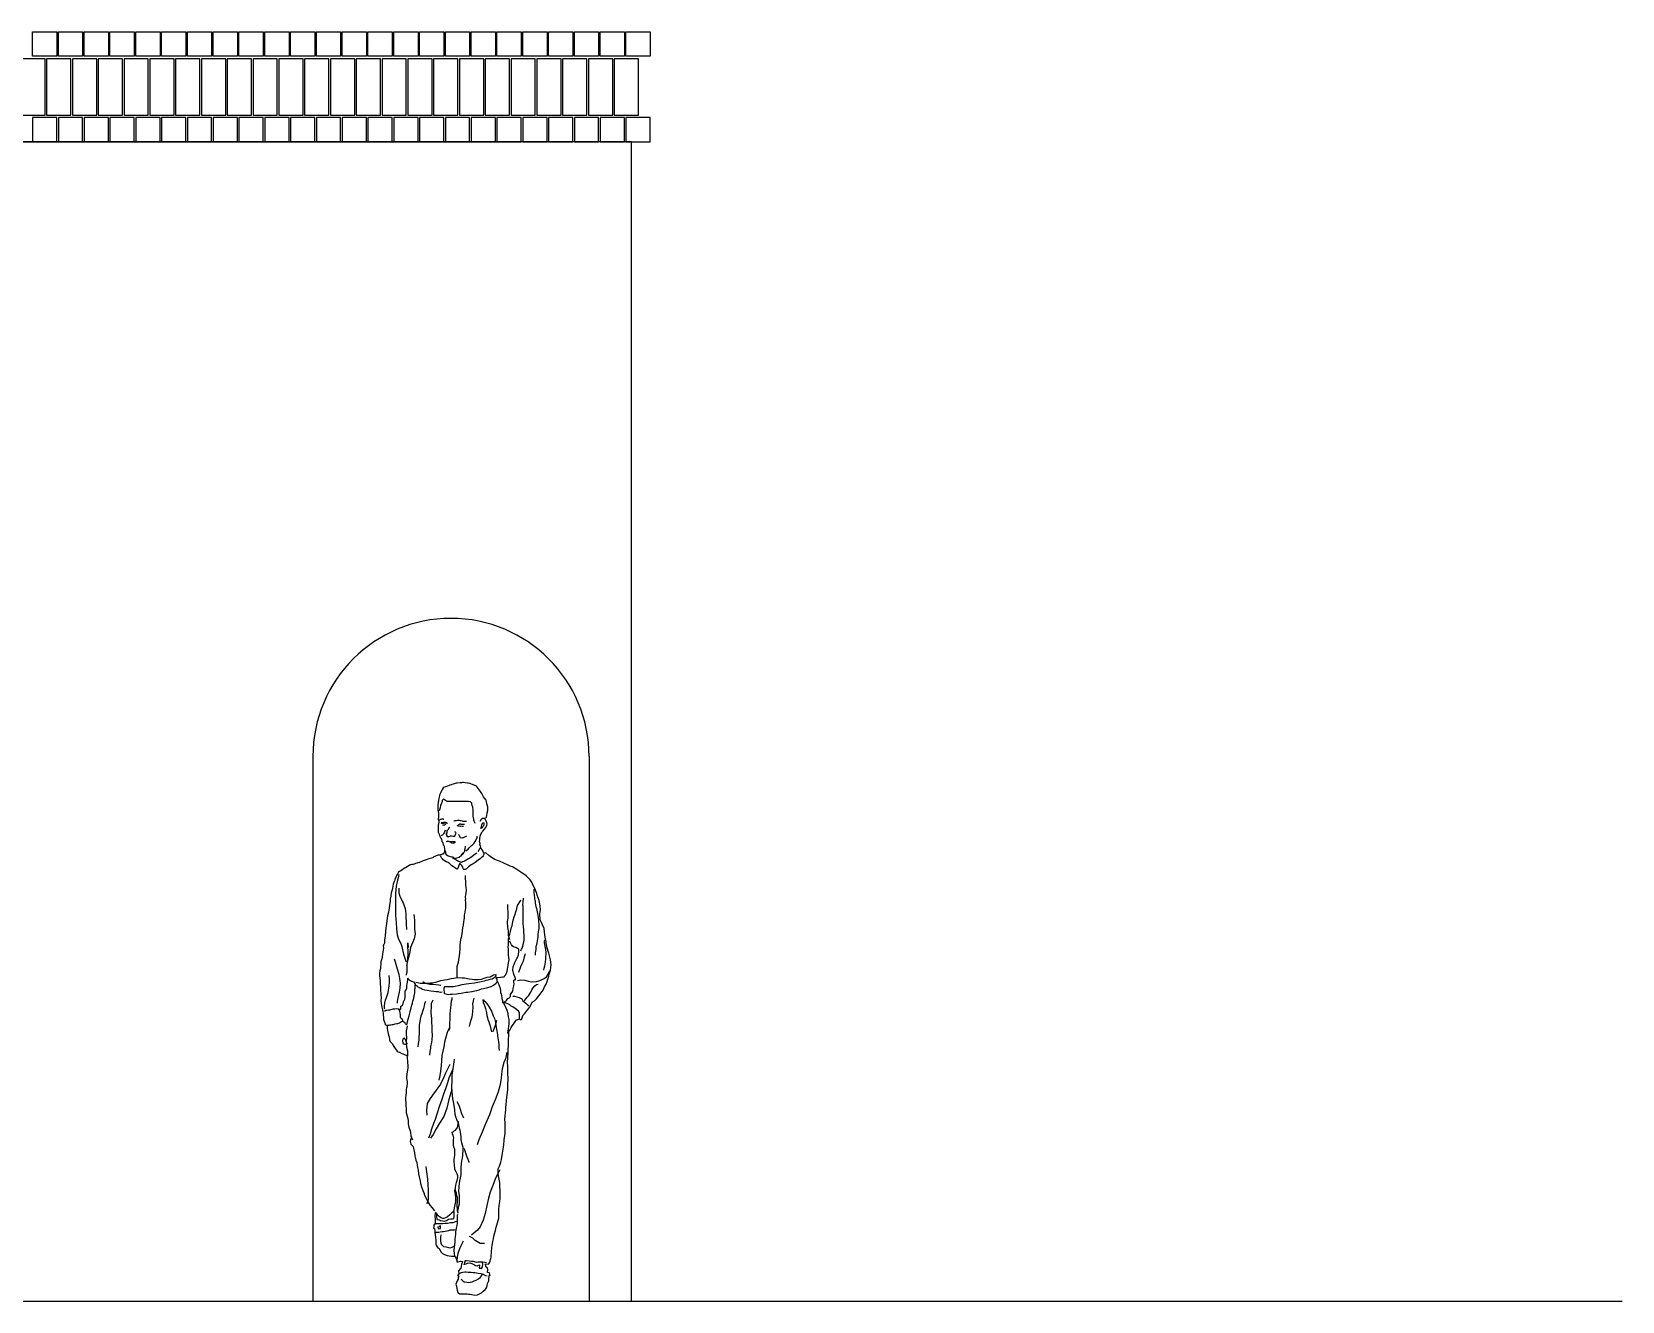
# Model space of a CAD drawing. Extents: x -51.7 to 12.2, y -8.6 to 39.8.
# Drawn here: x 6.96 to 12.19, y -0.58 to 3.6 of the extents above; entities that cross this region are included whole.
import ezdxf

# ---------------------------------------------------------------- set-up
doc = ezdxf.new("R2010")
doc.units = 0
doc.header["$LTSCALE"] = 0.5
doc.header["$MEASUREMENT"] = 0
doc.layers.get('0').update_dxf_attribs({"linetype": 'CONTINUOUS'})
for name, color, linetype in [('ELEV', 7, 'CONTINUOUS'), ('ELEVACION', 7, 'CONTINUOUS'), ('PEOPLE', 7, 'CONTINUOUS')]:
    doc.layers.add(name, color=color, linetype=linetype)

# ---------------------------------------------------------------- blocks, each defined once
blk = doc.blocks.new('PEOPLE5')
at = {"linetype": 'Continuous'}
for points in [[(-0.0001, 0.9958), (-0.0006, 0.9965), (-0.0028, 0.9976), (-0.0037, 0.9979), (-0.0051, 0.9982), (-0.0068, 0.9993), (-0.0082, 0.9996), (-0.0101, 1.0004), (-0.0129, 1.0017), (-0.0141, 1.002), (-0.0167, 1.0024), (-0.0184, 1.0024), (-0.0225, 1.0027), (-0.0256, 1.0034), (-0.0279, 1.0034), (-0.0299, 1.0032), (-0.0324, 1.0032), (-0.038, 1.0026), (-0.0403, 1.0024), (-0.0422, 1.0017), (-0.0462, 1.0004), (-0.0485, 0.9998), (-0.0498, 0.9993), (-0.0523, 0.9982), (-0.0541, 0.9976), (-0.0574, 0.9967), (-0.0589, 0.9961), (-0.0613, 0.9953), (-0.0631, 0.9944), (-0.0647, 0.9936), (-0.0656, 0.993), (-0.0668, 0.9914), (-0.0672, 0.9903), (-0.0681, 0.9885), (-0.0698, 0.9854), (-0.0704, 0.9846), (-0.0717, 0.9818), (-0.0726, 0.9792), (-0.0729, 0.9781), (-0.0735, 0.9759), (-0.0737, 0.975), (-0.0743, 0.9726), (-0.0744, 0.972), (-0.0748, 0.9694), (-0.0749, 0.9668), (-0.0751, 0.9657), (-0.0751, 0.9646), (-0.0751, 0.9638), (-0.076, 0.961), (-0.076, 0.9609), (-0.0758, 0.9582), (-0.076, 0.9551), (-0.0763, 0.9502), (-0.0752, 0.9467), (-0.0749, 0.9435), (-0.0748, 0.9419), (-0.0748, 0.9396), (-0.0748, 0.9368), (-0.0748, 0.9339), (-0.0751, 0.9332), (-0.0755, 0.9326), (-0.0755, 0.9315), (-0.0748, 0.9298), (-0.0744, 0.9277), (-0.0741, 0.9266), (-0.0744, 0.925), (-0.0748, 0.9236), (-0.0749, 0.9224), (-0.0752, 0.9205), (-0.0754, 0.9185), (-0.0754, 0.9153), (-0.0755, 0.9139), (-0.0755, 0.9126), (-0.0755, 0.9098), (-0.0755, 0.9075), (-0.0751, 0.9063), (-0.074, 0.9045), (-0.0734, 0.9019), (-0.0729, 0.901), (-0.0721, 0.899), (-0.0715, 0.8974), (-0.0709, 0.8954), (-0.0687, 0.8934), (-0.0686, 0.8917), (-0.0682, 0.8903), (-0.0679, 0.8886), (-0.0673, 0.888), (-0.067, 0.8872), (-0.0662, 0.8862), (-0.0653, 0.8819), (-0.0644, 0.8808), (-0.0637, 0.8794), (-0.0634, 0.8783), (-0.0634, 0.8771), (-0.0631, 0.8745), (-0.0627, 0.8729), (-0.0627, 0.8718), (-0.0627, 0.8707), (-0.0627, 0.8689), (-0.0628, 0.867), (-0.0641, 0.8667), (-0.0645, 0.8662), (-0.0651, 0.8636), (-0.0675, 0.8634), (-0.0689, 0.8628), (-0.0699, 0.8622), (-0.0707, 0.8622), (-0.0721, 0.8616), (-0.0737, 0.8616), (-0.0758, 0.8614), (-0.0775, 0.8611), (-0.0794, 0.8603), (-0.0806, 0.8597), (-0.0822, 0.8591), (-0.0838, 0.8582), (-0.0861, 0.8566), (-0.0907, 0.8551), (-0.0934, 0.8546), (-0.0957, 0.8541), (-0.0985, 0.8529), (-0.1008, 0.852), (-0.1028, 0.8515), (-0.1048, 0.8507), (-0.1076, 0.8493), (-0.1111, 0.8479), (-0.1121, 0.8475), (-0.1152, 0.8467), (-0.1163, 0.8462), (-0.1194, 0.8453), (-0.1221, 0.8444), (-0.1241, 0.8433), (-0.127, 0.8436), (-0.1294, 0.8428), (-0.1317, 0.8419), (-0.1339, 0.8405), (-0.1359, 0.8388), (-0.139, 0.8372), (-0.1411, 0.8363), (-0.1486, 0.8312), (-0.1506, 0.8298), (-0.1526, 0.8288), (-0.1542, 0.8262), (-0.1557, 0.824), (-0.157, 0.822), (-0.1582, 0.8185), (-0.1599, 0.8141), (-0.1608, 0.8113), (-0.1636, 0.8053), (-0.1647, 0.7975), (-0.165, 0.7941), (-0.1669, 0.7882), (-0.1681, 0.7814), (-0.1692, 0.7756), (-0.1694, 0.7711), (-0.1703, 0.7642), (-0.1712, 0.7581), (-0.1726, 0.7502), (-0.1743, 0.7434), (-0.1759, 0.7336), (-0.1764, 0.7274), (-0.1778, 0.7195), (-0.1781, 0.7124), (-0.1788, 0.7043), (-0.1799, 0.6954), (-0.1804, 0.6931), (-0.1805, 0.6906), (-0.1804, 0.6896), (-0.1816, 0.6869), (-0.1826, 0.6849), (-0.1824, 0.6798), (-0.1827, 0.6762), (-0.1833, 0.6719), (-0.1844, 0.6685), (-0.185, 0.6633), (-0.1855, 0.6587), (-0.1858, 0.6571), (-0.1875, 0.6531), (-0.1875, 0.6494), (-0.1877, 0.6429), (-0.1881, 0.6402), (-0.1895, 0.636), (-0.1897, 0.6303), (-0.1899, 0.626), (-0.1894, 0.6211), (-0.1888, 0.6165), (-0.1886, 0.6128), (-0.1886, 0.61), (-0.188, 0.6041), (-0.1878, 0.5977), (-0.1875, 0.5914), (-0.1875, 0.589), (-0.1869, 0.5833), (-0.1875, 0.5771), (-0.1868, 0.572), (-0.1855, 0.5648), (-0.1843, 0.5597), (-0.1835, 0.5565), (-0.183, 0.5521), (-0.1827, 0.5492), (-0.1823, 0.5444), (-0.1819, 0.5408), (-0.181, 0.5372), (-0.1793, 0.534), (-0.179, 0.531), (-0.1785, 0.5304), (-0.1764, 0.5296), (-0.1756, 0.5296), (-0.1745, 0.5295), (-0.1726, 0.5295), (-0.1709, 0.5298), (-0.1689, 0.5301), (-0.168, 0.5302), (-0.1655, 0.5309), (-0.1635, 0.5309), (-0.1616, 0.5312), (-0.1591, 0.5321), (-0.1563, 0.5326), (-0.1543, 0.533), (-0.1529, 0.5333), (-0.1508, 0.5343), (-0.1487, 0.5355), (-0.1467, 0.5364), (-0.1444, 0.5371), (-0.1442, 0.5396), (-0.1453, 0.5405), (-0.147, 0.5422), (-0.1486, 0.543), (-0.1487, 0.5451), (-0.1489, 0.5479), (-0.1491, 0.5503), (-0.1495, 0.5535), (-0.1503, 0.5563), (-0.1511, 0.5579), (-0.1514, 0.5597), (-0.1519, 0.5606), (-0.1543, 0.5611), (-0.1565, 0.5613), (-0.1599, 0.5611), (-0.1618, 0.5606), (-0.1639, 0.5605), (-0.1658, 0.5603), (-0.1684, 0.5597), (-0.1705, 0.5591), (-0.1723, 0.5588), (-0.1754, 0.5582), (-0.1776, 0.5582), (-0.1804, 0.5565)], [(0.0186, 0.9346), (0.0189, 0.9362), (0.0199, 0.9391), (0.0205, 0.9446), (0.0216, 0.9489), (0.0219, 0.9523), (0.0217, 0.9559), (0.0194, 0.9621), (0.0192, 0.9666), (0.0183, 0.9694), (0.0134, 0.9759), (0.0096, 0.9823), (0.0076, 0.9858), (0.0033, 0.991), (0.0014, 0.9936), (-0.0015, 0.9972)], [(-0.0029, 0.9235), (-0.0039, 0.9253), (-0.0046, 0.927), (-0.0048, 0.9283), (-0.0054, 0.9301), (-0.006, 0.9323), (-0.0067, 0.9377), (-0.0068, 0.9408), (-0.0071, 0.9453), (-0.0071, 0.95), (-0.0077, 0.9556), (-0.0087, 0.959), (-0.0093, 0.9616), (-0.0098, 0.9633), (-0.0122, 0.966), (-0.016, 0.9668), (-0.0198, 0.9666), (-0.0253, 0.9663), (-0.0287, 0.9666), (-0.034, 0.9666), (-0.0411, 0.9668), (-0.044, 0.9668), (-0.0487, 0.9668), (-0.0515, 0.9664), (-0.0577, 0.9663), (-0.0591, 0.9674), (-0.065, 0.9714), (-0.0675, 0.9688), (-0.0675, 0.9683), (-0.0676, 0.9668), (-0.0693, 0.9613), (-0.0706, 0.9592), (-0.0712, 0.9539), (-0.0732, 0.9483)], [(-0.0644, 0.9314), (-0.0647, 0.9315), (-0.065, 0.932), (-0.0659, 0.9322), (-0.0682, 0.932), (-0.0699, 0.9317), (-0.0713, 0.9311), (-0.073, 0.9301), (-0.0741, 0.9295)], [(-0.042, 0.0767), (-0.0405, 0.0737), (-0.0391, 0.0697), (-0.0386, 0.0672), (-0.036, 0.0674), (-0.0316, 0.0683), (-0.0281, 0.068), (-0.0276, 0.0669), (-0.0298, 0.0619), (-0.0304, 0.0581), (-0.0312, 0.0546), (-0.0355, 0.0494), (-0.035, 0.0429), (-0.0378, 0.0405), (-0.0352, 0.0401), (-0.0361, 0.0362), (-0.0364, 0.0335), (-0.0383, 0.03), (-0.0408, 0.0235), (-0.0395, 0.0196), (-0.0392, 0.0151), (-0.0385, 0.0115), (-0.0368, 0.0073), (-0.033, 0.0047), (-0.0282, 0.0047), (-0.0257, 0.0047), (-0.0205, 0.0045), (-0.0188, 0.0044), (-0.0163, 0.0042), (-0.0129, 0.0038), (-0.0099, 0.0033), (-0.0036, 0.0019), (0.0017, 0.0024), (0.0054, 0.0044), (0.0092, 0.0066), (0.0127, 0.0097), (0.0166, 0.0134), (0.0179, 0.0146), (0.0194, 0.0174), (0.0202, 0.021), (0.0213, 0.025), (0.0233, 0.0298), (0.0239, 0.0345), (0.0248, 0.0415), (0.0264, 0.0402), (0.0247, 0.0458), (0.0213, 0.0461), (0.0214, 0.052), (0.0205, 0.0563), (0.0179, 0.0573), (0.0174, 0.0635), (0.0236, 0.0629), (0.0239, 0.0633), (0.0255, 0.0667), (0.0261, 0.0684), (0.0265, 0.0705), (0.0268, 0.0716), (0.0276, 0.0737), (0.0279, 0.0765), (0.0281, 0.0799), (0.0287, 0.0843), (0.0289, 0.0885), (0.0293, 0.0925), (0.0296, 0.0954), (0.0303, 0.099), (0.0307, 0.1035), (0.0313, 0.1068), (0.0327, 0.1123), (0.0335, 0.117), (0.0349, 0.1218), (0.0366, 0.1286), (0.038, 0.1348), (0.0391, 0.1386), (0.0407, 0.1431), (0.0419, 0.1477), (0.0431, 0.1517), (0.043, 0.1589), (0.043, 0.1696), (0.0439, 0.1772), (0.0448, 0.1849), (0.0458, 0.1916), (0.0458, 0.2003), (0.0455, 0.2071), (0.0452, 0.2143), (0.0448, 0.2223), (0.0445, 0.2257), (0.0428, 0.2349), (0.0421, 0.2402), (0.0421, 0.2489), (0.0444, 0.2538), (0.047, 0.2619), (0.0481, 0.2673), (0.0503, 0.2793), (0.0531, 0.2949), (0.0538, 0.3056), (0.0557, 0.318), (0.0552, 0.3269), (0.0555, 0.3387), (0.0549, 0.3456), (0.0565, 0.3641), (0.0566, 0.3691), (0.0574, 0.3736), (0.0582, 0.3833), (0.0594, 0.393), (0.0607, 0.4041), (0.0605, 0.4105), (0.0613, 0.4277), (0.061, 0.4334), (0.0605, 0.4496), (0.06, 0.4567), (0.0616, 0.4758), (0.0616, 0.4801), (0.0621, 0.491), (0.0622, 0.4992), (0.0624, 0.5126), (0.0627, 0.5172), (0.0649, 0.52), (0.0673, 0.5248), (0.0694, 0.5281), (0.0717, 0.5316), (0.0746, 0.5355), (0.0777, 0.5402), (0.0802, 0.5409), (0.0833, 0.5419), (0.0847, 0.5403), (0.0872, 0.5409), (0.0887, 0.5437), (0.0901, 0.5487), (0.0934, 0.552), (0.0973, 0.5572), (0.1002, 0.5606), (0.1036, 0.5645), (0.1084, 0.5748), (0.1129, 0.5769), (0.1164, 0.5807), (0.1212, 0.5869), (0.1298, 0.5982), (0.1322, 0.6042), (0.1354, 0.6098), (0.1376, 0.6148), (0.139, 0.6193), (0.1407, 0.6253), (0.1415, 0.6292), (0.1441, 0.6367), (0.1444, 0.6422), (0.1455, 0.6475), (0.1441, 0.6574), (0.143, 0.6623), (0.1407, 0.67), (0.1396, 0.6743), (0.1362, 0.6854), (0.1356, 0.6925), (0.1336, 0.7013), (0.1323, 0.7114), (0.1316, 0.7182), (0.1286, 0.7257), (0.1267, 0.73), (0.1241, 0.7353), (0.1232, 0.7477), (0.1244, 0.755), (0.1238, 0.7629), (0.1222, 0.7732), (0.1182, 0.7837), (0.1176, 0.7865), (0.1137, 0.7966), (0.1098, 0.8036), (0.1083, 0.8076), (0.1043, 0.8132), (0.0962, 0.8216), (0.0861, 0.8284), (0.0785, 0.8338), (0.0695, 0.8388), (0.0652, 0.8399), (0.0616, 0.842), (0.0532, 0.8461), (0.0444, 0.8499), (0.0388, 0.8517), (0.0351, 0.8532), (0.0287, 0.8571), (0.0239, 0.861), (0.0177, 0.8665), (0.0129, 0.8656), (0.0123, 0.8693), (0.0085, 0.8746), (0.0071, 0.8797), (0.0062, 0.8821), (0.0064, 0.8844), (0.0056, 0.8886), (0.0058, 0.8909), (0.0061, 0.8945), (0.0064, 0.899), (0.0078, 0.9024), (0.0104, 0.9073), (0.0118, 0.9087), (0.0154, 0.9128), (0.0172, 0.9149), (0.0199, 0.9199), (0.0203, 0.9222), (0.0197, 0.9252), (0.0165, 0.9318), (0.0168, 0.9336), (0.014, 0.9332), (0.0103, 0.9331), (0.0081, 0.9309), (0.0064, 0.9286), (0.0058, 0.9275)], [(-0.0571, 0.9227), (-0.0582, 0.9246), (-0.0606, 0.9255), (-0.062, 0.9253), (-0.0631, 0.9253), (-0.065, 0.9255), (-0.0682, 0.9246), (-0.0698, 0.9246), (-0.0689, 0.9242), (-0.0672, 0.9235), (-0.0651, 0.9242), (-0.0637, 0.9246), (-0.0603, 0.925)], [(-0.062, 0.9104), (-0.0633, 0.9069), (-0.0645, 0.9045), (-0.0654, 0.9019), (-0.0668, 0.9007), (-0.0687, 0.9002), (-0.0692, 0.9002)], [(-0.0611, 0.9216), (-0.0622, 0.9208), (-0.0633, 0.9205), (-0.0647, 0.9201), (-0.0651, 0.9201), (-0.0672, 0.9198)], [(-0.0578, 0.9103), (-0.0582, 0.9083), (-0.0583, 0.9053), (-0.06, 0.9036), (-0.0599, 0.9022), (-0.0583, 0.9004), (-0.0582, 0.899), (-0.0575, 0.8982), (-0.0568, 0.898), (-0.0555, 0.8973), (-0.0543, 0.8982), (-0.0527, 0.899), (-0.0515, 0.8996), (-0.0493, 0.8993), (-0.0467, 0.8985), (-0.0445, 0.8985), (-0.0431, 0.8991), (-0.0419, 0.9008), (-0.0409, 0.9033), (-0.0405, 0.9047), (-0.0406, 0.9056), (-0.0416, 0.9066), (-0.0426, 0.9075)], [(-0.0572, 0.91), (-0.0563, 0.9112), (-0.0554, 0.9125), (-0.0543, 0.9139), (-0.0535, 0.9159), (-0.0529, 0.9171)], [(-0.0448, 0.9286), (-0.0442, 0.9286), (-0.0423, 0.9292), (-0.0405, 0.9297), (-0.0377, 0.93), (-0.0355, 0.9301), (-0.0341, 0.93), (-0.0323, 0.9292), (-0.0285, 0.9287), (-0.027, 0.9284), (-0.025, 0.9283), (-0.0237, 0.9283), (-0.022, 0.928), (-0.0198, 0.9283)], [(-0.0385, 0.9204), (-0.038, 0.9196), (-0.0358, 0.9188), (-0.0326, 0.9182), (-0.0318, 0.9185), (-0.0304, 0.9187), (-0.0282, 0.9184), (-0.0262, 0.9184)], [(-0.0371, 0.9202), (-0.0361, 0.9205), (-0.0349, 0.9218), (-0.0332, 0.9229), (-0.0318, 0.9229), (-0.0309, 0.9225), (-0.0295, 0.9221), (-0.0276, 0.9222), (-0.026, 0.9224), (-0.024, 0.9222)], [(-0.0358, 0.9018), (-0.0344, 0.9007), (-0.034, 0.8991), (-0.0333, 0.8976), (-0.0329, 0.8968), (-0.0326, 0.8963), (-0.0288, 0.8957), (-0.0271, 0.8959), (-0.0259, 0.8965), (-0.0222, 0.898), (-0.0191, 0.8993)], [(0.0092, 0.921), (0.0104, 0.9221), (0.0109, 0.9233), (0.0115, 0.9242), (0.0134, 0.9255), (0.0137, 0.9242), (0.0141, 0.9224), (0.0134, 0.919), (0.0121, 0.9174), (0.0106, 0.9153), (0.0081, 0.9137), (0.0089, 0.9159), (0.0093, 0.9176), (0.0095, 0.9188), (0.0096, 0.9201), (0.0096, 0.9208)], [(-0.0001, 0.8659), (-0.0032, 0.8638), (-0.0087, 0.8594), (-0.0132, 0.856), (-0.016, 0.8544), (-0.0225, 0.8507), (-0.0251, 0.8495), (-0.0276, 0.8486), (-0.0299, 0.8475), (-0.0318, 0.8478), (-0.0368, 0.8498), (-0.0391, 0.8515), (-0.0428, 0.854), (-0.0456, 0.8574), (-0.0461, 0.8579), (-0.049, 0.8575), (-0.0557, 0.86), (-0.0583, 0.8617), (-0.0602, 0.8644), (-0.0602, 0.8676), (-0.0614, 0.8709)], [(-0.0594, 0.8881), (-0.0588, 0.8883), (-0.0569, 0.8889), (-0.0547, 0.889), (-0.0518, 0.8884), (-0.0499, 0.8883), (-0.0468, 0.8881), (-0.0436, 0.8881), (-0.0416, 0.8873), (-0.0448, 0.885), (-0.0457, 0.885), (-0.047, 0.8847), (-0.0484, 0.885), (-0.0502, 0.8859), (-0.052, 0.8873), (-0.0529, 0.8878), (-0.0541, 0.8881), (-0.0554, 0.8883), (-0.0566, 0.8887), (-0.0575, 0.8893)], [(-0.0285, 0.8624), (-0.0281, 0.8627), (-0.0273, 0.8634), (-0.0259, 0.8651), (-0.0243, 0.8679), (-0.0236, 0.8696), (-0.0231, 0.872), (-0.0226, 0.8743), (-0.0217, 0.8791)], [(-0.0209, 0.8692), (-0.0191, 0.8712), (-0.0169, 0.8737), (-0.0152, 0.8755), (-0.0118, 0.879), (-0.0104, 0.8803), (-0.0081, 0.8821), (-0.0053, 0.8853), (-0.002, 0.8901), (0.0005, 0.8963), (0.0011, 0.8987)], [(0.0061, 0.876), (0.0061, 0.8751), (0.0042, 0.8712), (0.0022, 0.8687)], [(0.014, 0.8653), (0.0137, 0.8627), (0.0124, 0.8603), (0.0109, 0.8583), (0.0089, 0.8563), (0.0064, 0.8546), (0.0036, 0.8524), (-0.0008, 0.8493), (-0.0034, 0.8475), (-0.0071, 0.8447), (-0.0108, 0.8427), (-0.0158, 0.8386), (-0.0198, 0.8351), (-0.0226, 0.8338), (-0.0248, 0.8335), (-0.0254, 0.8332), (-0.0264, 0.8355), (-0.0274, 0.8382), (-0.0291, 0.8416), (-0.031, 0.8433), (-0.0323, 0.8447), (-0.0326, 0.8454), (-0.0335, 0.8445), (-0.0344, 0.8434), (-0.0352, 0.8416), (-0.0358, 0.8394), (-0.0377, 0.8349), (-0.0391, 0.8341), (-0.0409, 0.8358), (-0.0434, 0.8374), (-0.0454, 0.8386), (-0.0484, 0.8409), (-0.0527, 0.8447), (-0.056, 0.8472), (-0.0597, 0.8487), (-0.063, 0.8506), (-0.0653, 0.8527), (-0.0672, 0.8544), (-0.0687, 0.8563), (-0.0699, 0.8588), (-0.0704, 0.8603)], [(-0.0467, 0.8555), (-0.0447, 0.8558), (-0.0392, 0.8568), (-0.0346, 0.858), (-0.0296, 0.8617), (-0.0267, 0.8661)], [(-0.1522, 0.8237), (-0.1537, 0.8175), (-0.1556, 0.8101), (-0.1574, 0.8011), (-0.1585, 0.7868), (-0.1588, 0.7805), (-0.1585, 0.766), (-0.1587, 0.7564), (-0.1588, 0.7438), (-0.1576, 0.7305), (-0.1568, 0.7176), (-0.1556, 0.7061), (-0.1531, 0.6979), (-0.1483, 0.6889), (-0.1464, 0.6833), (-0.1452, 0.6765), (-0.1429, 0.6685), (-0.1415, 0.6644), (-0.1388, 0.6545), (-0.1384, 0.6531)], [(-0.0226, 0.8219), (-0.0225, 0.8202), (-0.0225, 0.818), (-0.0225, 0.8157), (-0.0219, 0.811), (-0.0219, 0.8095), (-0.0219, 0.8064), (-0.0219, 0.8045), (-0.0217, 0.8023), (-0.0215, 0.7997), (-0.0208, 0.7922), (-0.022, 0.7846), (-0.0226, 0.7798), (-0.0223, 0.7758), (-0.0228, 0.7738), (-0.0223, 0.769), (-0.0222, 0.7662), (-0.0222, 0.762), (-0.0219, 0.7587), (-0.0229, 0.7549), (-0.0239, 0.7468), (-0.0243, 0.7442), (-0.0248, 0.7386), (-0.0254, 0.7356), (-0.0259, 0.7316), (-0.0268, 0.7259), (-0.0278, 0.72), (-0.0285, 0.7139), (-0.0293, 0.7079), (-0.0307, 0.7009), (-0.0315, 0.6972), (-0.0324, 0.6913), (-0.033, 0.6864), (-0.033, 0.6795), (-0.0338, 0.6712), (-0.0344, 0.6652), (-0.0355, 0.6581), (-0.0363, 0.6523), (-0.0378, 0.6478), (-0.0388, 0.6432), (-0.0388, 0.6391), (-0.0388, 0.6322), (-0.0388, 0.626), (-0.0391, 0.6224)], [(-0.1523, 0.7974), (-0.1523, 0.7963), (-0.1523, 0.7941), (-0.1519, 0.7879), (-0.1503, 0.7817), (-0.1486, 0.7774), (-0.1455, 0.7718), (-0.1438, 0.7688), (-0.1422, 0.7648), (-0.1399, 0.7573), (-0.139, 0.7522), (-0.1384, 0.7471), (-0.1384, 0.7431), (-0.1384, 0.7389), (-0.1382, 0.733), (-0.1382, 0.7285), (-0.1377, 0.7243), (-0.1373, 0.72), (-0.1371, 0.7167)], [(0.0858, 0.6748), (0.0867, 0.6765), (0.0875, 0.6779), (0.0884, 0.6799), (0.0894, 0.6821), (0.0901, 0.6841), (0.0908, 0.6874), (0.0912, 0.6889), (0.092, 0.6923), (0.0923, 0.6956), (0.0928, 0.699), (0.0926, 0.7018), (0.0925, 0.7063), (0.0922, 0.7103), (0.0917, 0.7158), (0.0912, 0.7218), (0.0909, 0.7279), (0.0906, 0.7322), (0.0906, 0.7359), (0.0904, 0.7395), (0.0909, 0.7487), (0.0909, 0.7559), (0.0909, 0.7575), (0.0904, 0.7601), (0.0904, 0.7618), (0.0901, 0.7643), (0.0906, 0.7708), (0.0912, 0.778)], [(0.1115, 0.7952), (0.1115, 0.7941), (0.1115, 0.7926), (0.1115, 0.7905), (0.1114, 0.7891), (0.1115, 0.7877), (0.1119, 0.7846), (0.1122, 0.7823), (0.1125, 0.7795), (0.1129, 0.7767), (0.1137, 0.7738), (0.1139, 0.7724), (0.114, 0.7708), (0.1142, 0.7685), (0.1148, 0.7649), (0.1153, 0.7615), (0.1165, 0.7573), (0.1181, 0.7513), (0.1187, 0.7474), (0.1199, 0.7401), (0.1204, 0.7355), (0.1207, 0.7311), (0.1212, 0.7266), (0.1215, 0.7218), (0.121, 0.7182), (0.1202, 0.712), (0.1196, 0.7069), (0.119, 0.7009), (0.1187, 0.6981), (0.1171, 0.6903), (0.116, 0.6846), (0.1157, 0.6832), (0.1151, 0.6776), (0.1143, 0.6712), (0.1143, 0.6663)], [(-0.123, 0.746), (-0.1228, 0.7459), (-0.1224, 0.7414), (-0.1219, 0.7335), (-0.1219, 0.7291), (-0.1216, 0.7229), (-0.1213, 0.7169), (-0.1202, 0.7082), (-0.1222, 0.6982), (-0.1258, 0.6905), (-0.1294, 0.6813), (-0.1306, 0.6726), (-0.1326, 0.6644), (-0.1349, 0.657), (-0.1366, 0.6494), (-0.1374, 0.6453)], [(0.0624, 0.702), (0.0621, 0.7054), (0.0619, 0.71), (0.0618, 0.7136), (0.0608, 0.7206), (0.0605, 0.7237), (0.0602, 0.7282), (0.0602, 0.7322), (0.0616, 0.7387), (0.0616, 0.7432), (0.0611, 0.7514), (0.0608, 0.757), (0.061, 0.7653)], [(0.0636, 0.7038), (0.0644, 0.7071), (0.0658, 0.7125), (0.068, 0.7207), (0.0689, 0.7237), (0.0697, 0.7285), (0.0711, 0.7347), (0.0729, 0.7409), (0.0743, 0.7446), (0.0763, 0.7508), (0.0779, 0.7552), (0.078, 0.7566), (0.0783, 0.7576), (0.0796, 0.7632), (0.0856, 0.7724), (0.0864, 0.7747)], [(-0.1371, 0.6273), (-0.137, 0.6291), (-0.136, 0.6336), (-0.1359, 0.6387), (-0.1359, 0.643), (-0.1357, 0.6475), (-0.1349, 0.6584), (-0.1345, 0.6619), (-0.134, 0.666), (-0.134, 0.6739), (-0.1345, 0.6826), (-0.1349, 0.6878), (-0.1349, 0.6906), (-0.1345, 0.6882), (-0.1342, 0.6826), (-0.1334, 0.681)], [(0.0645, 0.6968), (0.0644, 0.6978), (0.0642, 0.6992), (0.0642, 0.7006), (0.0636, 0.7007), (0.0624, 0.7006), (0.0613, 0.6985), (0.0613, 0.6968), (0.0613, 0.695), (0.0613, 0.693), (0.0613, 0.6916), (0.0616, 0.6863), (0.0607, 0.6821), (0.0616, 0.6784), (0.0616, 0.675), (0.0613, 0.6714), (0.0616, 0.6678), (0.0622, 0.661), (0.0625, 0.6576), (0.0618, 0.6543), (0.0616, 0.6514), (0.0605, 0.647), (0.0596, 0.6391), (0.059, 0.6345), (0.0565, 0.6289), (0.0549, 0.6266), (0.0534, 0.6238), (0.0526, 0.6235), (0.0517, 0.6232), (0.05, 0.6232), (0.0475, 0.623), (0.0462, 0.6228), (0.0416, 0.6219), (0.0386, 0.6224), (0.0366, 0.6221), (0.0376, 0.6213), (0.0394, 0.6197), (0.0394, 0.6171), (0.0399, 0.6149), (0.0405, 0.6146), (0.0414, 0.6131), (0.0427, 0.6104), (0.0434, 0.6089), (0.0447, 0.6049), (0.045, 0.6038), (0.0455, 0.6008), (0.0461, 0.5976), (0.0467, 0.5931), (0.0476, 0.5898), (0.0483, 0.5873), (0.0487, 0.5824), (0.0487, 0.5819), (0.05, 0.5779), (0.0504, 0.5751), (0.0506, 0.5737), (0.052, 0.574), (0.0552, 0.5755), (0.0571, 0.5769), (0.0585, 0.5779), (0.059, 0.5791), (0.0605, 0.5817), (0.0624, 0.5825), (0.0638, 0.5836), (0.0658, 0.5858), (0.0661, 0.5897), (0.0672, 0.5911), (0.0707, 0.596), (0.0711, 0.601), (0.0723, 0.6064), (0.0732, 0.6101), (0.0723, 0.6137), (0.0725, 0.6173), (0.0743, 0.6191), (0.0762, 0.6191), (0.0748, 0.623), (0.0731, 0.6273), (0.072, 0.6309), (0.0709, 0.6339), (0.0704, 0.637), (0.0714, 0.6435), (0.0718, 0.6452), (0.0729, 0.6481), (0.0743, 0.6519), (0.0766, 0.6559), (0.0773, 0.6573), (0.0783, 0.6595), (0.0797, 0.6619), (0.0818, 0.6672), (0.0824, 0.6739), (0.0819, 0.6782), (0.0793, 0.6793), (0.0762, 0.6816), (0.0718, 0.6827), (0.0692, 0.6844), (0.0676, 0.6864), (0.0659, 0.6902), (0.0649, 0.6936)], [(0.1309, 0.6373), (0.1316, 0.6412), (0.1333, 0.6452), (0.1339, 0.6483), (0.1342, 0.6534), (0.1347, 0.6588), (0.1347, 0.6633), (0.1353, 0.6683), (0.1353, 0.6706), (0.1348, 0.6779), (0.1339, 0.6823), (0.1333, 0.6875), (0.1323, 0.6889), (0.1326, 0.6944), (0.1337, 0.6968)], [(-0.1546, 0.5727), (-0.1545, 0.5757), (-0.1542, 0.5797), (-0.1528, 0.5858), (-0.1509, 0.5942), (-0.1495, 0.6018), (-0.1491, 0.6117), (-0.1501, 0.6205), (-0.1517, 0.6286), (-0.1545, 0.6391), (-0.1587, 0.6525), (-0.1608, 0.6585)], [(0.0943, 0.6689), (0.0925, 0.6632), (0.0906, 0.6548), (0.0883, 0.6495), (0.0853, 0.6436), (0.0815, 0.6326), (0.0813, 0.6322)], [(-0.1796, 0.5613), (-0.1801, 0.5624), (-0.1801, 0.567), (-0.1796, 0.5724), (-0.1781, 0.5786), (-0.1762, 0.5836), (-0.1728, 0.5934), (-0.1711, 0.6061), (-0.1705, 0.6131), (-0.1705, 0.6197), (-0.1709, 0.6264)], [(-0.119, 0.6135), (-0.1132, 0.6121), (-0.1103, 0.6115), (-0.1047, 0.6117), (-0.0966, 0.6118), (-0.0909, 0.6121), (-0.0867, 0.6123), (-0.0782, 0.6145), (-0.0703, 0.6165), (-0.0628, 0.6179), (-0.0578, 0.6191), (-0.0502, 0.6205), (-0.0451, 0.6215), (-0.0383, 0.6224), (-0.0282, 0.6221), (-0.0237, 0.6219), (-0.0147, 0.6204), (-0.0091, 0.6196), (-0.0059, 0.6191), (0.0028, 0.6188), (0.009, 0.6197), (0.0166, 0.6219), (0.0206, 0.6232), (0.0259, 0.6239), (0.0326, 0.6277), (0.0374, 0.6286), (0.0368, 0.6241), (0.034, 0.6219), (0.0298, 0.6196), (0.0255, 0.6185), (0.0216, 0.6176), (0.0177, 0.6168), (0.0143, 0.6156), (0.0085, 0.6143), (0.0022, 0.6129), (-0.0043, 0.6118), (-0.0157, 0.6101), (-0.0209, 0.6095), (-0.0245, 0.609), (-0.029, 0.6084), (-0.036, 0.6067), (-0.0422, 0.605), (-0.0454, 0.6044), (-0.0537, 0.6045), (-0.0603, 0.6045), (-0.0613, 0.6045), (-0.0633, 0.6044), (-0.0644, 0.601), (-0.0644, 0.598), (-0.0637, 0.594), (-0.0637, 0.5918), (-0.0633, 0.5915), (-0.0582, 0.5898), (-0.0561, 0.5897), (-0.0518, 0.5898), (-0.0481, 0.5898), (-0.0395, 0.5909), (-0.0366, 0.5914), (-0.0304, 0.5921), (-0.0274, 0.5929), (-0.0214, 0.5938), (-0.0177, 0.5942), (-0.0104, 0.5952), (-0.0088, 0.5955), (-0.0037, 0.5965), (0.0003, 0.5976), (0.0048, 0.5988), (0.009, 0.6004), (0.013, 0.601), (0.0217, 0.603), (0.0281, 0.6052), (0.0327, 0.608), (0.0376, 0.6115), (0.0393, 0.6139), (0.041, 0.6156)], [(0.0796, 0.6168), (0.0858, 0.6184), (0.0937, 0.6176), (0.1007, 0.6156), (0.1077, 0.6145), (0.1165, 0.6149), (0.1215, 0.6159), (0.1263, 0.6179), (0.1314, 0.6208), (0.1362, 0.6241), (0.1392, 0.6295), (0.1419, 0.6351), (0.1427, 0.6363)], [(-0.1514, 0.5605), (-0.1509, 0.5605), (-0.1497, 0.5603), (-0.1492, 0.5603), (-0.1491, 0.5611), (-0.1486, 0.5622), (-0.1484, 0.5639), (-0.1484, 0.565), (-0.1484, 0.5669), (-0.1481, 0.5669), (-0.1467, 0.5673), (-0.145, 0.5686), (-0.1444, 0.57), (-0.1439, 0.571), (-0.1435, 0.5726), (-0.1435, 0.5734), (-0.1432, 0.5748), (-0.143, 0.5757), (-0.1422, 0.5774), (-0.1416, 0.5777), (-0.141, 0.5782), (-0.1407, 0.5797), (-0.1405, 0.58), (-0.1402, 0.5813), (-0.1401, 0.5839), (-0.1401, 0.5844), (-0.1401, 0.587), (-0.1399, 0.589), (-0.1399, 0.5907), (-0.1399, 0.5918), (-0.1399, 0.5943), (-0.1399, 0.5952), (-0.1398, 0.596), (-0.1376, 0.5987), (-0.1368, 0.6021), (-0.1363, 0.605), (-0.1363, 0.6073), (-0.1357, 0.6097), (-0.1357, 0.6115), (-0.1354, 0.6129), (-0.1353, 0.614), (-0.1351, 0.616), (-0.1349, 0.6177), (-0.1349, 0.619), (-0.1345, 0.6213), (-0.1339, 0.6205), (-0.1332, 0.6197), (-0.1318, 0.6184), (-0.1303, 0.6171), (-0.1273, 0.6152), (-0.1269, 0.6152), (-0.1252, 0.6148), (-0.1233, 0.6139), (-0.1216, 0.6117), (-0.1196, 0.6106), (-0.1193, 0.6104), (-0.1207, 0.6081), (-0.1207, 0.6063), (-0.1208, 0.6047), (-0.1208, 0.6033), (-0.1211, 0.6013), (-0.1213, 0.5994), (-0.1216, 0.5954), (-0.1216, 0.5948), (-0.1218, 0.5935), (-0.1224, 0.589), (-0.1227, 0.5869), (-0.1228, 0.5848), (-0.1233, 0.5828), (-0.1244, 0.5796), (-0.1252, 0.576), (-0.1259, 0.5734), (-0.1264, 0.571), (-0.1272, 0.5692), (-0.1289, 0.5637), (-0.1297, 0.5602), (-0.1306, 0.5554), (-0.1318, 0.5501), (-0.1325, 0.5472), (-0.1348, 0.5408), (-0.1359, 0.536), (-0.1371, 0.5299), (-0.138, 0.531), (-0.139, 0.5324), (-0.1401, 0.5337), (-0.1422, 0.5355), (-0.1433, 0.5369)], [(-0.0678, 0.5942), (-0.0707, 0.5931), (-0.0754, 0.5945), (-0.0796, 0.5948), (-0.0841, 0.5954), (-0.0896, 0.5959), (-0.0968, 0.5973), (-0.1016, 0.598), (-0.1058, 0.5994), (-0.109, 0.601), (-0.1142, 0.6039), (-0.116, 0.605), (-0.1177, 0.6063), (-0.1191, 0.6072)], [(-0.0699, 0.6069), (-0.071, 0.6072), (-0.0744, 0.6076), (-0.08, 0.6083), (-0.0867, 0.6087), (-0.0914, 0.6092), (-0.0969, 0.6101), (-0.1016, 0.6118), (-0.1056, 0.6145)], [(0.0928, 0.5779), (0.0932, 0.5779), (0.0965, 0.5817), (0.0985, 0.5842), (0.1008, 0.5869), (0.1058, 0.5942), (0.1077, 0.5983), (0.1097, 0.6018), (0.1136, 0.6064), (0.1168, 0.609), (0.1198, 0.6098)], [(-0.0997, 0.5757), (-0.1005, 0.5745), (-0.1019, 0.5712), (-0.103, 0.5676), (-0.1042, 0.5624), (-0.1061, 0.5561), (-0.1076, 0.5515), (-0.109, 0.5472), (-0.1103, 0.5414), (-0.1117, 0.533), (-0.1123, 0.5293), (-0.1126, 0.5188), (-0.1126, 0.5132), (-0.1129, 0.506), (-0.1134, 0.5003), (-0.1142, 0.4935), (-0.1149, 0.4873)], [(-0.0858, 0.5782), (-0.0889, 0.572), (-0.089, 0.5687), (-0.0892, 0.5639), (-0.0898, 0.556), (-0.09, 0.553), (-0.0886, 0.543), (-0.0884, 0.5399), (-0.0881, 0.5349), (-0.0876, 0.5268), (-0.0876, 0.5225), (-0.0875, 0.5185), (-0.0873, 0.5091), (-0.0879, 0.5017), (-0.0887, 0.4963), (-0.0901, 0.4871), (-0.0906, 0.4843), (-0.0915, 0.4784), (-0.0924, 0.4708)], [(-0.0484, 0.5839), (-0.0489, 0.5799), (-0.0498, 0.5765), (-0.0506, 0.5706), (-0.0516, 0.5625), (-0.0518, 0.5585), (-0.0523, 0.5515), (-0.0523, 0.5484), (-0.0529, 0.5408), (-0.0532, 0.534), (-0.0535, 0.5275), (-0.054, 0.5223), (-0.0544, 0.5189)], [(-0.0057, 0.5824), (-0.0073, 0.5774), (-0.0082, 0.5713), (-0.0079, 0.5648), (-0.0085, 0.5554), (-0.0094, 0.5453), (-0.0113, 0.5392), (-0.0136, 0.5326), (-0.0147, 0.5271)], [(0.0116, 0.5797), (0.0123, 0.5735), (0.0137, 0.5713), (0.016, 0.5661), (0.0169, 0.5619), (0.0189, 0.5546), (0.0197, 0.5487), (0.0211, 0.544), (0.0217, 0.5408), (0.0237, 0.5358), (0.0259, 0.5282), (0.0268, 0.5248), (0.0286, 0.5164)], [(0.0132, 0.58), (0.0143, 0.5763), (0.0157, 0.5763), (0.0208, 0.5701), (0.0245, 0.5647), (0.0289, 0.5569), (0.0323, 0.5481), (0.0346, 0.5423), (0.0369, 0.5347), (0.0372, 0.5288), (0.0386, 0.5219), (0.0405, 0.5116), (0.0408, 0.5088), (0.0424, 0.4967), (0.043, 0.491), (0.0434, 0.4851), (0.0441, 0.4798)], [(0.0604, 0.5135), (0.0604, 0.515), (0.0611, 0.5181), (0.0618, 0.5226), (0.0625, 0.5278), (0.0635, 0.5323), (0.0633, 0.5383), (0.063, 0.5409), (0.0622, 0.5459), (0.0611, 0.552), (0.0597, 0.5585), (0.0571, 0.5647), (0.0537, 0.5704), (0.0514, 0.5745)], [(0.0835, 0.5409), (0.0838, 0.5454), (0.0838, 0.5481), (0.0836, 0.5529), (0.0819, 0.5563), (0.0783, 0.5594), (0.0743, 0.5625), (0.0709, 0.5647), (0.0675, 0.5669), (0.0644, 0.5693), (0.0605, 0.5713), (0.0571, 0.5723), (0.0545, 0.5729)], [(0.0704, 0.5861), (0.0739, 0.5859), (0.0785, 0.5847), (0.0828, 0.5834), (0.0878, 0.5807), (0.0901, 0.5774), (0.0926, 0.5749), (0.0963, 0.5718), (0.0979, 0.5704), (0.0998, 0.5684), (0.1013, 0.5669)], [(0.0388, 0.5386), (0.036, 0.529), (0.0313, 0.5166)], [(-0.175, 0.5278), (-0.1751, 0.5262), (-0.1748, 0.523), (-0.1743, 0.5191), (-0.1733, 0.5135), (-0.1723, 0.5101), (-0.1714, 0.5067), (-0.1705, 0.5012), (-0.1689, 0.4977), (-0.1666, 0.4952), (-0.1646, 0.4933), (-0.1632, 0.4901), (-0.161, 0.486), (-0.1595, 0.4837), (-0.1556, 0.4789), (-0.1536, 0.4775), (-0.1511, 0.4766), (-0.1461, 0.4742), (-0.1444, 0.4736), (-0.1413, 0.4725), (-0.1396, 0.4718), (-0.1377, 0.471), (-0.1365, 0.4705), (-0.1357, 0.4662), (-0.1357, 0.4635), (-0.1354, 0.46), (-0.1351, 0.4552), (-0.1348, 0.4522), (-0.1345, 0.4465), (-0.1353, 0.4415), (-0.1357, 0.4383), (-0.1363, 0.4341), (-0.1373, 0.4279), (-0.1373, 0.4255), (-0.1362, 0.4195), (-0.1362, 0.4167), (-0.1363, 0.4092), (-0.137, 0.4069), (-0.1376, 0.4048), (-0.138, 0.3981), (-0.1388, 0.3923), (-0.1393, 0.388), (-0.1394, 0.3847), (-0.1388, 0.3764), (-0.1387, 0.3714), (-0.138, 0.3672), (-0.1377, 0.3652), (-0.1377, 0.3581), (-0.137, 0.3564), (-0.1349, 0.3475), (-0.134, 0.3427), (-0.1339, 0.3368), (-0.1328, 0.3304), (-0.1301, 0.3233), (-0.1297, 0.3196), (-0.1289, 0.3131), (-0.1256, 0.3055), (-0.1272, 0.3114), (-0.1273, 0.3104), (-0.1295, 0.3055), (-0.1298, 0.3022), (-0.1286, 0.2969), (-0.1263, 0.2946), (-0.1245, 0.2923), (-0.1235, 0.2883), (-0.1232, 0.2862), (-0.1219, 0.2802), (-0.1208, 0.2743), (-0.1202, 0.2717), (-0.1188, 0.2661), (-0.1173, 0.2614), (-0.1166, 0.2563), (-0.1159, 0.2513), (-0.1145, 0.2462), (-0.1137, 0.2392), (-0.1126, 0.233), (-0.1107, 0.2253), (-0.1098, 0.22), (-0.1081, 0.214), (-0.1052, 0.2062), (-0.103, 0.2006), (-0.1025, 0.1995), (-0.0996, 0.1919), (-0.0954, 0.1846), (-0.0917, 0.1778), (-0.0872, 0.1724), (-0.0824, 0.1665)], [(-0.1359, 0.4927), (-0.1362, 0.4944), (-0.137, 0.4953), (-0.1382, 0.4981), (-0.1393, 0.5014), (-0.1404, 0.5026), (-0.1416, 0.505), (-0.1441, 0.5019), (-0.1449, 0.4992), (-0.1444, 0.4953), (-0.1441, 0.4936), (-0.1432, 0.493), (-0.1422, 0.4929), (-0.1402, 0.4924), (-0.1385, 0.4924), (-0.1377, 0.4927)], [(-0.136, 0.5281), (-0.1368, 0.5239), (-0.138, 0.5186), (-0.1377, 0.5122), (-0.1373, 0.5045), (-0.1379, 0.4984), (-0.1379, 0.4946), (-0.1379, 0.4946), (-0.1371, 0.4868), (-0.1356, 0.4795), (-0.1351, 0.4718), (-0.1351, 0.469)], [(-0.0518, 0.524), (-0.0543, 0.5223), (-0.0577, 0.515), (-0.0608, 0.5034), (-0.063, 0.4961), (-0.0642, 0.4871), (-0.0656, 0.4815), (-0.0681, 0.4704), (-0.0689, 0.4604), (-0.0695, 0.4504), (-0.0712, 0.435), (-0.0727, 0.4279), (-0.0743, 0.4218)], [(0.0583, 0.4763), (0.058, 0.4733), (0.0562, 0.464), (0.0532, 0.4566), (0.0498, 0.4443), (0.0483, 0.4341), (0.0475, 0.426), (0.0461, 0.4176), (0.0448, 0.4108), (0.0417, 0.399), (0.0394, 0.392), (0.0358, 0.3835), (0.0304, 0.3698), (0.025, 0.3545), (0.0172, 0.3371), (0.0104, 0.3205), (0.0039, 0.3058), (0.0008, 0.2955)], [(-0.0526, 0.4524), (-0.0609, 0.4358), (-0.0641, 0.4282), (-0.071, 0.4145), (-0.0793, 0.4027), (-0.0864, 0.3925), (-0.0907, 0.3864), (-0.0968, 0.3764), (-0.0983, 0.3629), (-0.0977, 0.3539)], [(-0.0476, 0.442), (-0.0547, 0.4257), (-0.0572, 0.4168), (-0.0602, 0.4069), (-0.0647, 0.3948), (-0.0684, 0.3843), (-0.0726, 0.3722), (-0.0775, 0.3574), (-0.0814, 0.3452), (-0.0842, 0.3374), (-0.0883, 0.3261), (-0.0912, 0.3168), (-0.0941, 0.3087)], [(-0.0352, 0.3394), (-0.0375, 0.3413), (-0.0391, 0.3453), (-0.0409, 0.3505), (-0.042, 0.3553), (-0.0431, 0.3643), (-0.0448, 0.3765), (-0.0454, 0.3795), (-0.0467, 0.3858), (-0.0475, 0.3928), (-0.0481, 0.3999), (-0.0484, 0.4058), (-0.0484, 0.411), (-0.0482, 0.4192), (-0.0481, 0.4251), (-0.0479, 0.4319), (-0.047, 0.4395), (-0.0456, 0.449), (-0.0445, 0.4535), (-0.044, 0.4581), (-0.0436, 0.4631)], [(-0.0485, 0.4037), (-0.0543, 0.3843), (-0.0585, 0.3677), (-0.0642, 0.3514), (-0.0729, 0.3384), (-0.0796, 0.3272), (-0.0853, 0.3159), (-0.0903, 0.3087)], [(-0.0389, 0.3804), (-0.0352, 0.3734), (-0.0323, 0.3655), (-0.0299, 0.3568), (-0.0259, 0.3486)], [(-0.0422, 0.2054), (-0.042, 0.2087), (-0.0417, 0.2118), (-0.0408, 0.2171), (-0.0397, 0.222), (-0.0381, 0.2259), (-0.0369, 0.2318), (-0.0368, 0.235), (-0.0385, 0.2389), (-0.0403, 0.2428), (-0.0426, 0.2473), (-0.043, 0.2507), (-0.0436, 0.2549), (-0.0437, 0.2589), (-0.0439, 0.2613), (-0.044, 0.2664), (-0.0434, 0.2713), (-0.0431, 0.2757), (-0.0428, 0.2797), (-0.0428, 0.2831), (-0.0431, 0.2875), (-0.0445, 0.291), (-0.0454, 0.2959), (-0.0454, 0.2999), (-0.0453, 0.3056), (-0.0451, 0.3094), (-0.0464, 0.3146), (-0.0471, 0.3166), (-0.0479, 0.3205), (-0.0461, 0.3213), (-0.044, 0.323), (-0.0416, 0.3241), (-0.0375, 0.3298), (-0.0364, 0.3365), (-0.036, 0.3396), (-0.0352, 0.3317), (-0.0341, 0.3287), (-0.0329, 0.3242), (-0.0323, 0.3202), (-0.0313, 0.3117), (-0.031, 0.3059), (-0.0296, 0.2999), (-0.0287, 0.296), (-0.0271, 0.291), (-0.027, 0.2865), (-0.0279, 0.2758), (-0.0287, 0.2696), (-0.0299, 0.2644), (-0.0305, 0.2579), (-0.0309, 0.252), (-0.0312, 0.2465), (-0.0313, 0.2374), (-0.0327, 0.231), (-0.0338, 0.2251), (-0.0346, 0.2197), (-0.0352, 0.2158), (-0.0352, 0.2133), (-0.0355, 0.2053), (-0.0343, 0.196), (-0.0343, 0.1896), (-0.0341, 0.1854), (-0.0346, 0.1797), (-0.036, 0.1732), (-0.0371, 0.1674)], [(-0.0245, 0.2884), (-0.0239, 0.2858), (-0.0211, 0.2782), (-0.0192, 0.2726), (-0.0174, 0.2676), (-0.0157, 0.2627), (-0.0152, 0.261)], [(-0.0969, 0.1808), (-0.0963, 0.1829), (-0.0945, 0.1887), (-0.0941, 0.1938), (-0.0945, 0.2071), (-0.0948, 0.2175), (-0.0955, 0.2287), (-0.0977, 0.243), (-0.0988, 0.2535)], [(0.0452, 0.2471), (0.0436, 0.2444), (0.0369, 0.2304), (0.0312, 0.2164), (0.0264, 0.2032), (0.023, 0.1915), (0.0197, 0.177), (0.0163, 0.1617), (0.0124, 0.1483), (0.0068, 0.1358), (0.0005, 0.1286), (-0.0051, 0.1238), (-0.0102, 0.1193)], [(-0.043, 0.2077), (-0.0433, 0.2056), (-0.0419, 0.1981), (-0.0417, 0.1935), (-0.0412, 0.1887), (-0.0412, 0.1831), (-0.0426, 0.1789), (-0.0439, 0.1727), (-0.0448, 0.1683), (-0.0461, 0.1649), (-0.0485, 0.1626), (-0.0523, 0.1592), (-0.0574, 0.1553), (-0.0611, 0.1528), (-0.0641, 0.1517), (-0.0665, 0.1516), (-0.0698, 0.153), (-0.0729, 0.1553), (-0.0757, 0.1578), (-0.0775, 0.1601), (-0.0805, 0.1642)], [(-0.0364, 0.162), (-0.0366, 0.1628), (-0.0372, 0.1646), (-0.0375, 0.1665), (-0.0378, 0.1701), (-0.0381, 0.175), (-0.0383, 0.1794), (-0.0378, 0.1835), (-0.0374, 0.188), (-0.0377, 0.193), (-0.0388, 0.1963), (-0.0397, 0.2015), (-0.0409, 0.2048), (-0.042, 0.2091)], [(-0.0802, 0.1637), (-0.0811, 0.1614), (-0.0816, 0.157), (-0.081, 0.1496), (-0.0813, 0.1446), (-0.0813, 0.1423), (-0.0827, 0.1409), (-0.0839, 0.1389), (-0.0841, 0.1365), (-0.0842, 0.1328), (-0.0828, 0.1325), (-0.082, 0.128), (-0.0817, 0.1241), (-0.0814, 0.1204), (-0.0803, 0.115), (-0.0797, 0.1094), (-0.0797, 0.1069), (-0.08, 0.1015), (-0.0789, 0.0981), (-0.0758, 0.0945), (-0.0737, 0.0931), (-0.0726, 0.0917), (-0.0695, 0.086), (-0.067, 0.0837), (-0.0633, 0.0812), (-0.0575, 0.0796), (-0.0538, 0.0788), (-0.0492, 0.0784), (-0.045, 0.0785), (-0.0439, 0.0784), (-0.0419, 0.0779)], [(-0.0788, 0.1615), (-0.0785, 0.1549), (-0.0783, 0.1511), (-0.0774, 0.1496), (-0.0729, 0.149), (-0.0706, 0.148), (-0.0672, 0.1474), (-0.0637, 0.1468), (-0.0591, 0.1476), (-0.0551, 0.1504), (-0.0507, 0.1511), (-0.0476, 0.1514), (-0.0445, 0.1521), (-0.0442, 0.1549), (-0.0444, 0.1587), (-0.044, 0.1629), (-0.0442, 0.1654)], [(-0.0377, 0.1597), (-0.0381, 0.1576), (-0.0383, 0.1531), (-0.0383, 0.149), (-0.0385, 0.1435), (-0.0389, 0.1384), (-0.0403, 0.1328), (-0.0414, 0.1257), (-0.0416, 0.1213), (-0.0422, 0.1159), (-0.0425, 0.112), (-0.0431, 0.1054), (-0.044, 0.0959), (-0.0445, 0.0902), (-0.0439, 0.083), (-0.0433, 0.0788)], [(-0.0816, 0.141), (-0.0793, 0.1418), (-0.0788, 0.142), (-0.0744, 0.142), (-0.0713, 0.142), (-0.0692, 0.142), (-0.0667, 0.142), (-0.0619, 0.1424), (-0.0588, 0.1426), (-0.0569, 0.1426), (-0.054, 0.1432), (-0.0516, 0.1438), (-0.0482, 0.1441), (-0.0462, 0.1441), (-0.044, 0.1448), (-0.0416, 0.146), (-0.0397, 0.1468)], [(-0.0799, 0.1243), (-0.0786, 0.1249), (-0.0772, 0.1252), (-0.074, 0.1254), (-0.0717, 0.1255), (-0.0676, 0.1262), (-0.0651, 0.1263), (-0.0586, 0.1279), (-0.0575, 0.128), (-0.0547, 0.1286), (-0.0521, 0.1294), (-0.0502, 0.1296), (-0.0476, 0.1297), (-0.0444, 0.13), (-0.0422, 0.1303)], [(-0.0763, 0.1365), (-0.0752, 0.1317), (-0.0707, 0.1322), (-0.0706, 0.1375), (-0.0734, 0.1358)], [(-0.0704, 0.1199), (-0.0707, 0.1148), (-0.0709, 0.1085), (-0.0704, 0.1038), (-0.0695, 0.1016), (-0.0651, 0.097), (-0.06, 0.0962), (-0.0554, 0.095), (-0.0513, 0.0945), (-0.0478, 0.0959), (-0.0434, 0.0985)], [(-0.0385, 0.0698), (-0.0374, 0.0754), (-0.0366, 0.0838), (-0.0333, 0.0931), (-0.029, 0.1018), (-0.0257, 0.1085)], [(0.0151, 0.1032), (0.0064, 0.1032), (-0.0028, 0.1089), (-0.0076, 0.1137), (-0.0141, 0.1168)], [(-0.0229, 0.0683), (-0.0242, 0.0667), (-0.0247, 0.0615), (-0.0247, 0.0616), (-0.0247, 0.0619), (-0.0237, 0.0624), (-0.0209, 0.0635), (-0.0183, 0.0644), (-0.0132, 0.0652), (-0.0093, 0.064), (-0.0045, 0.0613), (-0.0026, 0.0602), (0.0009, 0.0596), (0.0054, 0.0612), (0.0048, 0.055), (0.0076, 0.0546), (0.0093, 0.0542), (0.0112, 0.0576), (0.0118, 0.0629), (0.0113, 0.0657)], [(0.0189, 0.065), (0.0157, 0.0658), (0.012, 0.0667), (0.0068, 0.0667), (0.0025, 0.0667), (-0.0005, 0.0661), (-0.0065, 0.0677), (-0.0101, 0.0677), (-0.0147, 0.0684), (-0.0198, 0.0692), (-0.0233, 0.0694)], [(-0.0358, 0.0429), (-0.0318, 0.0456), (-0.0301, 0.0463), (-0.0271, 0.047), (-0.0233, 0.0478), (-0.0205, 0.0477), (-0.0169, 0.0472), (-0.0133, 0.047), (-0.0108, 0.0469), (-0.0067, 0.0466), (-0.0037, 0.0464), (0.0025, 0.0452), (0.0078, 0.0441), (0.0126, 0.0433), (0.0168, 0.0407), (0.0202, 0.0396)], [(-0.0307, 0.0332), (-0.0285, 0.0314), (-0.0273, 0.0303), (-0.0248, 0.0284), (-0.0194, 0.0272), (-0.0153, 0.0269), (-0.0126, 0.0275), (-0.0088, 0.0284), (-0.0053, 0.0298), (-0.0009, 0.0311), (0.0033, 0.0342), (0.0073, 0.0374), (0.0109, 0.0421)]]:
    blk.add_lwpolyline(points, dxfattribs=at)
blk = doc.blocks.new('HOMBRE1')
at = {"layer": 'PEOPLE', "xscale": 1.686559999999999, "yscale": 1.686559999999999, "zscale": 1.686559999999999}
blk.add_blockref('PEOPLE5', (0.0806, -1.0275), dxfattribs=at)

msp = doc.modelspace()

# ---------------------------------------------------------------- linework, layer by layer
at = {"layer": 'ELEV'}
for p, q in [((4.5628, 3.2375), (8.5628, 3.2375)), ((7.8813, 1.2125), (7.8813, -0.5825)), ((8.7913, 1.2125), (8.7913, -0.5825)), ((-0.2937, -0.5825), (12.1948, -0.5825))]:
    msp.add_line(p, q, dxfattribs=at)
msp.add_lwpolyline([(8.9313, -0.5825), (8.9313, 3.2375), (4.5628, 3.2375), (4.5628, 2.8004)], dxfattribs=at)
msp.add_arc((8.3363, 1.2125), 0.455, 0, 180, dxfattribs=at)
at = {"layer": 'ELEVACION'}
for points in [[(6.9578, 3.5204), (6.9578, 3.6004), (7.0378, 3.6004), (7.0378, 3.5204)], [(7.0428, 3.5204), (7.0428, 3.6004), (7.1228, 3.6004), (7.1228, 3.5204)], [(7.1278, 3.5204), (7.1278, 3.6004), (7.2078, 3.6004), (7.2078, 3.5204)], [(7.2128, 3.5204), (7.2128, 3.6004), (7.2928, 3.6004), (7.2928, 3.5204)], [(7.2978, 3.5204), (7.2978, 3.6004), (7.3778, 3.6004), (7.3778, 3.5204)], [(7.3828, 3.5204), (7.3828, 3.6004), (7.4628, 3.6004), (7.4628, 3.5204)], [(7.4678, 3.5204), (7.4678, 3.6004), (7.5478, 3.6004), (7.5478, 3.5204)], [(7.5528, 3.5204), (7.5528, 3.6004), (7.6328, 3.6004), (7.6328, 3.5204)], [(7.6378, 3.5204), (7.6378, 3.6004), (7.7178, 3.6004), (7.7178, 3.5204)], [(7.7228, 3.5204), (7.7228, 3.6004), (7.8028, 3.6004), (7.8028, 3.5204)], [(7.8078, 3.5204), (7.8078, 3.6004), (7.8878, 3.6004), (7.8878, 3.5204)], [(7.8928, 3.5204), (7.8928, 3.6004), (7.9728, 3.6004), (7.9728, 3.5204)], [(7.9778, 3.5204), (7.9778, 3.6004), (8.0578, 3.6004), (8.0578, 3.5204)], [(8.0628, 3.5204), (8.0628, 3.6004), (8.1428, 3.6004), (8.1428, 3.5204)], [(8.1478, 3.5204), (8.1478, 3.6004), (8.2278, 3.6004), (8.2278, 3.5204)], [(8.2328, 3.5204), (8.2328, 3.6004), (8.3128, 3.6004), (8.3128, 3.5204)], [(8.3178, 3.5204), (8.3178, 3.6004), (8.3978, 3.6004), (8.3978, 3.5204)], [(8.4028, 3.5204), (8.4028, 3.6004), (8.4828, 3.6004), (8.4828, 3.5204)], [(8.4878, 3.5204), (8.4878, 3.6004), (8.5678, 3.6004), (8.5678, 3.5204)], [(8.5728, 3.5204), (8.5728, 3.6004), (8.6528, 3.6004), (8.6528, 3.5204)], [(8.6578, 3.5204), (8.6578, 3.6004), (8.7378, 3.6004), (8.7378, 3.5204)], [(8.7428, 3.5204), (8.7428, 3.6004), (8.8228, 3.6004), (8.8228, 3.5204)], [(8.8278, 3.5204), (8.8278, 3.6004), (8.9078, 3.6004), (8.9078, 3.5204)], [(8.9128, 3.5204), (8.9128, 3.6004), (8.9928, 3.6004), (8.9928, 3.5204)], [(6.9191, 3.5119), (6.9191, 3.3261), (6.9991, 3.3261), (6.9991, 3.5119)], [(7.0041, 3.5119), (7.0041, 3.3261), (7.0841, 3.3261), (7.0841, 3.5119)], [(7.0891, 3.5119), (7.0891, 3.3261), (7.1691, 3.3261), (7.1691, 3.5119)], [(7.1741, 3.5119), (7.1741, 3.3261), (7.2541, 3.3261), (7.2541, 3.5119)], [(7.2591, 3.5119), (7.2591, 3.3261), (7.3391, 3.3261), (7.3391, 3.5119)], [(7.3441, 3.5119), (7.3441, 3.3261), (7.4241, 3.3261), (7.4241, 3.5119)], [(7.4291, 3.5119), (7.4291, 3.3261), (7.5091, 3.3261), (7.5091, 3.5119)], [(7.5141, 3.5119), (7.5141, 3.3261), (7.5941, 3.3261), (7.5941, 3.5119)], [(7.5991, 3.5119), (7.5991, 3.3261), (7.6791, 3.3261), (7.6791, 3.5119)], [(7.6841, 3.5119), (7.6841, 3.3261), (7.7641, 3.3261), (7.7641, 3.5119)], [(7.7691, 3.5119), (7.7691, 3.3261), (7.8491, 3.3261), (7.8491, 3.5119)], [(7.8541, 3.5119), (7.8541, 3.3261), (7.9341, 3.3261), (7.9341, 3.5119)], [(7.9391, 3.5119), (7.9391, 3.3261), (8.0191, 3.3261), (8.0191, 3.5119)], [(8.0241, 3.5119), (8.0241, 3.3261), (8.1041, 3.3261), (8.1041, 3.5119)], [(8.1091, 3.5119), (8.1091, 3.3261), (8.1891, 3.3261), (8.1891, 3.5119)], [(8.1941, 3.5119), (8.1941, 3.3261), (8.2741, 3.3261), (8.2741, 3.5119)], [(8.2791, 3.5119), (8.2791, 3.3261), (8.3591, 3.3261), (8.3591, 3.5119)], [(8.3641, 3.5119), (8.3641, 3.3261), (8.4441, 3.3261), (8.4441, 3.5119)], [(8.4491, 3.5119), (8.4491, 3.3261), (8.5291, 3.3261), (8.5291, 3.5119)], [(8.5341, 3.5119), (8.5341, 3.3261), (8.6141, 3.3261), (8.6141, 3.5119)], [(8.6191, 3.5119), (8.6191, 3.3261), (8.6991, 3.3261), (8.6991, 3.5119)], [(8.7041, 3.5119), (8.7041, 3.3261), (8.7841, 3.3261), (8.7841, 3.5119)], [(8.7891, 3.5119), (8.7891, 3.3261), (8.8691, 3.3261), (8.8691, 3.5119)], [(8.8741, 3.5119), (8.8741, 3.3261), (8.9541, 3.3261), (8.9541, 3.5119)], [(6.9578, 3.3175), (6.9578, 3.2375), (7.0378, 3.2375), (7.0378, 3.3175)], [(7.0428, 3.3175), (7.0428, 3.2375), (7.1228, 3.2375), (7.1228, 3.3175)], [(7.1278, 3.3175), (7.1278, 3.2375), (7.2078, 3.2375), (7.2078, 3.3175)], [(7.2128, 3.3175), (7.2128, 3.2375), (7.2928, 3.2375), (7.2928, 3.3175)], [(7.2978, 3.3175), (7.2978, 3.2375), (7.3778, 3.2375), (7.3778, 3.3175)], [(7.3828, 3.3175), (7.3828, 3.2375), (7.4628, 3.2375), (7.4628, 3.3175)], [(7.4678, 3.3175), (7.4678, 3.2375), (7.5478, 3.2375), (7.5478, 3.3175)], [(7.5528, 3.3175), (7.5528, 3.2375), (7.6328, 3.2375), (7.6328, 3.3175)], [(7.6378, 3.3175), (7.6378, 3.2375), (7.7178, 3.2375), (7.7178, 3.3175)], [(7.7228, 3.3175), (7.7228, 3.2375), (7.8028, 3.2375), (7.8028, 3.3175)], [(7.8078, 3.3175), (7.8078, 3.2375), (7.8878, 3.2375), (7.8878, 3.3175)], [(7.8928, 3.3175), (7.8928, 3.2375), (7.9728, 3.2375), (7.9728, 3.3175)], [(7.9778, 3.3175), (7.9778, 3.2375), (8.0578, 3.2375), (8.0578, 3.3175)], [(8.0628, 3.3175), (8.0628, 3.2375), (8.1428, 3.2375), (8.1428, 3.3175)], [(8.1478, 3.3175), (8.1478, 3.2375), (8.2278, 3.2375), (8.2278, 3.3175)], [(8.2328, 3.3175), (8.2328, 3.2375), (8.3128, 3.2375), (8.3128, 3.3175)], [(8.3178, 3.3175), (8.3178, 3.2375), (8.3978, 3.2375), (8.3978, 3.3175)], [(8.4028, 3.3175), (8.4028, 3.2375), (8.4828, 3.2375), (8.4828, 3.3175)], [(8.4878, 3.3175), (8.4878, 3.2375), (8.5678, 3.2375), (8.5678, 3.3175)], [(8.5728, 3.3175), (8.5728, 3.2375), (8.6528, 3.2375), (8.6528, 3.3175)], [(8.6578, 3.3175), (8.6578, 3.2375), (8.7378, 3.2375), (8.7378, 3.3175)], [(8.7428, 3.3175), (8.7428, 3.2375), (8.8228, 3.2375), (8.8228, 3.3175)], [(8.8278, 3.3175), (8.8278, 3.2375), (8.9078, 3.2375), (8.9078, 3.3175)], [(8.9128, 3.3175), (8.9128, 3.2375), (8.9928, 3.2375), (8.9928, 3.3175)]]:
    msp.add_lwpolyline(points, close=True, dxfattribs=at)

# ---------------------------------------------------------------- block references
at = {"layer": 'ELEV'}
msp.add_blockref('HOMBRE1', (8.3406, 0.4615), dxfattribs=at)

doc.saveas('drawing.dxf')
